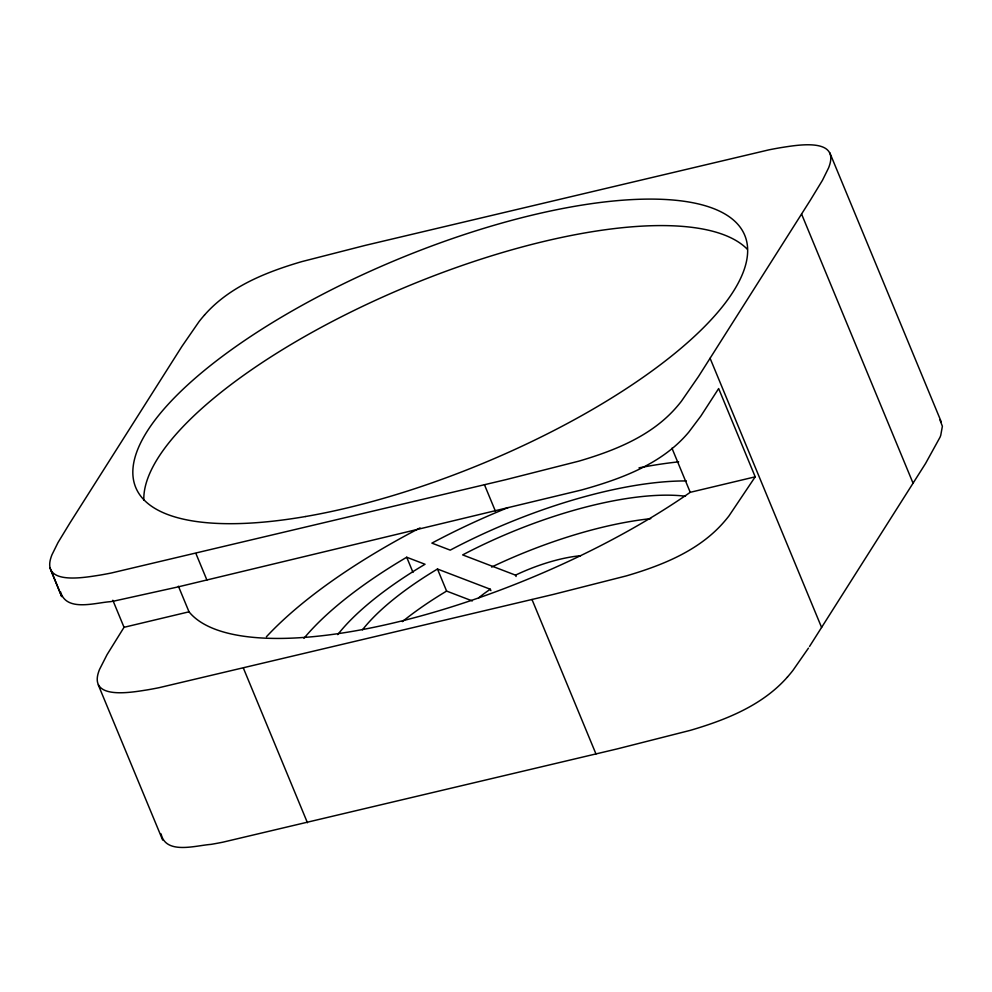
<?xml version="1.0" encoding="UTF-8"?>
<svg xmlns="http://www.w3.org/2000/svg" width="992" height="992" viewBox="0 0 992 992"><rect width="100%" height="100%" fill="white"/><g stroke="black" fill="none" stroke-linecap="round" stroke-linejoin="round"><path stroke-width="1.49" d="M161.101 833.925C165.676 855.005 195.796 845.457 210.949 844.39A224.7 75.38 -22.5 0 0 222.878 842.183L617.433 748.848L690.184 730.385A197.148 66.129 -22.5 0 0 694.499 729.108C728.599 718.778 763.468 704.382 787.474 676.99M755.21 476.83L690.234 492.317A329.58 110.558 -22.5 0 1 189.013 611.816L124.037 627.304L107.062 654.633L99.473 669.55A197.148 66.129 -22.5 0 0 98.766 671.472C88.561 700.451 131.998 692.218 146.977 689.936A224.7 75.38 -22.5 0 0 158.894 687.729L553.449 594.394L626.212 575.93A197.148 66.129 -22.5 0 0 630.515 574.653C664.628 564.324 699.496 549.915 723.503 522.524A224.7 75.38 -22.5 0 0 728.934 515.976L755.21 476.83L718.654 388.566L700.848 416.082L688.832 432.066A197.358 66.204 -22.5 0 1 686.935 434.273C662.941 461.664 628.06 476.061 593.96 486.39A224.7 75.38 -22.5 0 1 581.089 490.098L177.345 587.078L114.353 600.991A197.358 66.204 -22.5 0 1 110.422 601.673C95.195 602.69 66.241 612.151 60.574 591.889M809.534 646.449L925.573 463.462L940.056 437.187A197.148 66.129 -22.5 0 0 940.763 435.265L942.375 426.25L939.908 419.876M808.468 648.111L792.918 670.431A224.7 75.38 -22.5 0 1 787.487 676.978M204.526 315.01C228.532 287.618 263.401 273.222 297.501 262.892A197.148 66.129 -22.5 0 1 301.816 261.615L365.205 245.396L769.122 149.804A224.7 75.38 -22.5 0 1 781.051 147.61C796.03 145.328 839.468 137.094 829.262 166.073A197.148 66.129 -22.5 0 1 828.543 167.995L822.48 180.259L810.526 199.9L698.566 376.414L681.417 401.227A224.7 75.38 -22.5 0 1 675.986 407.786C651.967 435.178 617.098 449.587 582.998 459.916A197.148 66.129 -22.5 0 1 578.683 461.193L505.92 479.644L111.364 572.992A224.7 75.38 -22.5 0 1 99.448 575.199C84.469 577.468 41.032 585.714 51.237 556.735A197.148 66.129 -22.5 0 1 51.944 554.813L58.02 542.537L69.973 522.908L181.933 346.394L199.082 321.569A224.7 75.38 -22.5 0 1 204.513 315.022M580.618 555.731A81.121 27.218 -22.5 0 0 515.505 575.137L462.656 554.9A203.323 68.2 -22.5 0 1 685.497 496.236M303.949 638.327A274.821 92.194 -22.5 0 1 406.708 557.244L425.022 564.262A232.227 77.897 -22.5 0 0 337.702 634.62M362.427 629.846A203.323 68.2 -22.5 0 1 437.472 569.024L490.321 589.248L490.891 590.637M437.472 569.024L446.611 591.083L472.316 600.929M829.746 152.644L941.247 421.836M801.573 214.049L913.074 483.24M710.098 358.286L821.599 627.477M671.956 448.186L690.234 492.317M484.468 484.766L495.442 511.24M531.997 599.503L595.969 753.957M515.505 575.137L516.076 576.513M406.708 557.244L412.994 572.409M195.932 553.561L206.906 580.035M243.462 668.298L307.446 822.752M178.399 586.198L189.013 611.816M112.84 600.259L124.037 627.304M98.282 684.902L162.663 840.075M51.162 570.884L61.727 596.638L49.885 567.709M143.828 500.29A329.58 110.558 -22.5 0 1 407.538 286.304A329.58 110.558 -22.5 0 1 747.323 249.24M508.078 507.569A274.821 92.194 -22.5 0 0 431.892 543.12L450.219 550.138A232.227 77.897 -22.5 0 1 686.352 480.946M639.022 467.852A274.821 92.194 -22.5 0 1 678.664 461.85M478.615 597.891A81.121 27.218 -22.5 0 1 490.321 589.248M402.368 621.624A203.323 68.2 -22.5 0 1 446.611 591.083M491.586 567.064A203.323 68.2 -22.5 0 1 650.752 518.655M266.389 636.79A329.58 110.558 -22.5 0 1 420.05 527.918M305.524 516.522A329.58 110.558 -22.5 0 0 746.914 242.519A329.58 110.558 -22.5 0 0 268.299 325.153A329.58 110.558 -22.5 0 0 305.524 516.522"/></g></svg>
